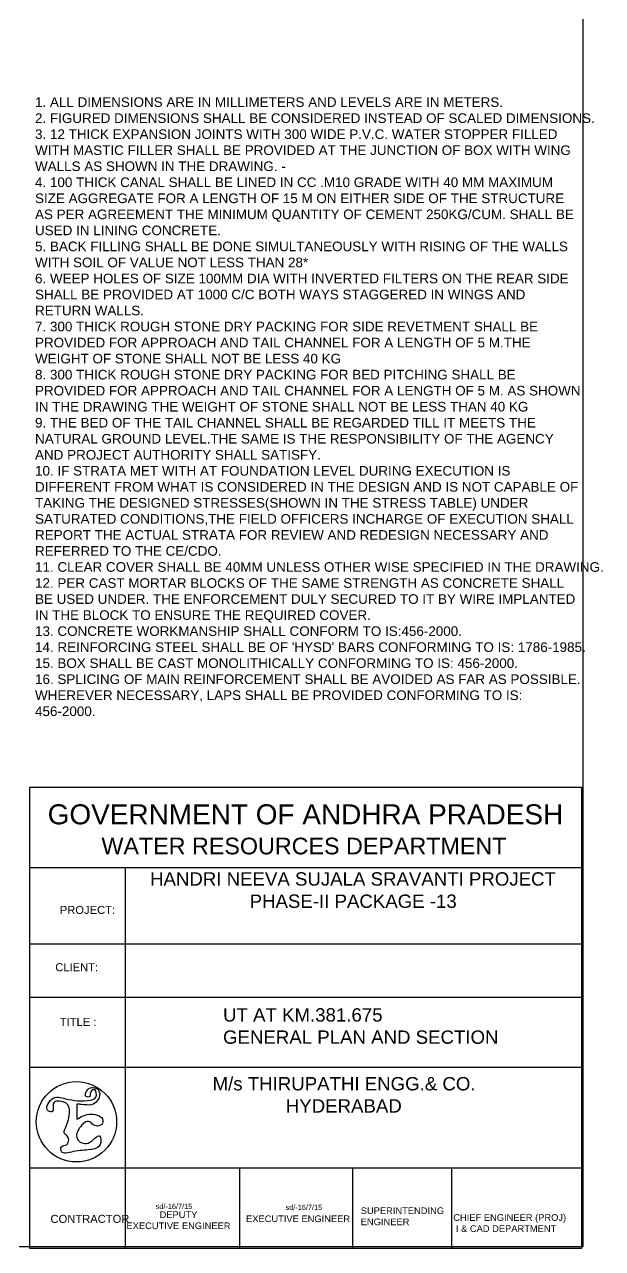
# Model space of a CAD drawing. Header units: millimetres. Extents: x 5759293 to 5767347, y 20978867 to 20983265.
# Drawn here: x 5766025 to 5767347, y 20978867 to 20981667 of the extents above; entities that cross this region are included whole.
import ezdxf

# ---------------------------------------------------------------- set-up
doc = ezdxf.new("R2010")
doc.units = ezdxf.units.MM
doc.header["$MEASUREMENT"] = 0
for name, color, linetype in [('DIMENSION', 2, 'Continuous'), ('DRAWING', 2, 'Continuous'), ('TEXT', 7, 'Continuous')]:
    doc.layers.add(name, color=color, linetype=linetype)
doc.styles.get("Standard").update_dxf_attribs({"font": 'arial.ttf', "height": 20})

msp = doc.modelspace()

# ---------------------------------------------------------------- linework, layer by layer
at = {"layer": 'DIMENSION', "color": 0}
msp.add_lwpolyline([(5766036.7, 20979921.9), (5767299, 20979921.9), (5767299, 20978866.7), (5766036.7, 20978866.7)], close=True, dxfattribs=at)
for points in [[(5766036.7, 20979738.7), (5767299, 20979738.7)], [(5766255.2, 20979738.7), (5766255.2, 20978866.7)], [(5766036.7, 20979563.8), (5767299, 20979563.8)], [(5766036.7, 20979441.5), (5767299, 20979441.5)], [(5766036.7, 20979281.6), (5767299, 20979281.6)], [(5766144.5, 20979196.6), (5766144.5, 20979162.3)], [(5766036.7, 20979051.6), (5767299, 20979051.6)], [(5766516.7, 20979051.6), (5766516.7, 20978866.7)], [(5766776.2, 20978866.7), (5766776.2, 20979051.6)], [(5767002, 20979051.6), (5767002, 20978866.7)]]:
    msp.add_lwpolyline(points, dxfattribs=at)
msp.add_circle((5766143.6, 20979156.7), 91.9, dxfattribs=at)
for points in [[(5766098.3, 20979204), (5766090.6, 20979198), (5766089.2, 20979180.5), (5766079.8, 20979180.9), (5766087, 20979208.3), (5766118.7, 20979209.5), (5766175.6, 20979206.4), (5766188.3, 20979212.8), (5766184, 20979230.6), (5766175.3, 20979221.2), (5766174.4, 20979214.3), (5766166.2, 20979214.7), (5766172.2, 20979232.5), (5766185.4, 20979234.7), (5766195.2, 20979227), (5766191.4, 20979204.7), (5766178.3, 20979195.6), (5766156.2, 20979196.4), (5766144.5, 20979196.6)], [(5766144.5, 20979162.3), (5766159, 20979170.3), (5766195.4, 20979170.3), (5766203.3, 20979163.1), (5766201.4, 20979150.6), (5766181, 20979150.6), (5766174, 20979156.8), (5766150.9, 20979142.7), (5766145.6, 20979117.7), (5766170.4, 20979107.9), (5766196.7, 20979124.2), (5766198.2, 20979105), (5766175.9, 20979093.1), (5766136.1, 20979088.4), (5766108.7, 20979089.9), (5766109.1, 20979099), (5766122.1, 20979105), (5766121.4, 20979125.3), (5766117, 20979128.1), (5766119.5, 20979144.6), (5766119.1, 20979200), (5766098.3, 20979204)]]:
    msp.add_spline(points, degree=3, dxfattribs=at)
at = {"layer": 'DRAWING', "color": 0}
msp.add_lwpolyline([(5767302.5, 20978870.9), (5759292.9, 20978870.9), (5759292.9, 20983265.3), (5767302.5, 20983265.3)], close=True, dxfattribs=at)

# ---------------------------------------------------------------- texts
at = {"layer": 'DIMENSION', "color": 0, "attachment_point": 1}
for s, insert, char_height, width in [("1. ALL DIMENSIONS ARE IN MILLIMETERS AND LEVELS ARE IN METERS. \\P2. FIGURED DIMENSIONS SHALL BE CONSIDERED INSTEAD OF SCALED DIMENSIONS. \\P3. 12 THICK EXPANSION JOINTS WITH 300 WIDE P.V.C. WATER STOPPER FILLED WITH MASTIC FILLER SHALL BE PROVIDED AT THE JUNCTION OF BOX WITH WING WALLS AS SHOWN IN THE DRAWING. - \\P4. 100 THICK CANAL SHALL BE LINED IN CC .M10 GRADE WITH 40 MM MAXIMUM SIZE AGGREGATE FOR A LENGTH OF 15 M ON EITHER SIDE OF THE STRUCTURE AS PER AGREEMENT THE MINIMUM QUANTITY OF CEMENT 250KG/CUM. SHALL BE USED IN LINING CONCRETE.\\P5. BACK FILLING SHALL BE DONE SIMULTANEOUSLY WITH RISING OF THE WALLS WITH SOIL OF VALUE NOT LESS THAN 28* \\P6. WEEP HOLES OF SIZE 100MM DIA WITH INVERTED FILTERS ON THE REAR SIDE SHALL BE PROVIDED AT 1000 C/C BOTH WAYS STAGGERED IN WINGS AND RETURN WALLS. \\P7. 300 THICK ROUGH STONE DRY PACKING FOR SIDE REVETMENT SHALL BE PROVIDED FOR APPROACH AND TAIL CHANNEL FOR A LENGTH OF 5 M.THE WEIGHT OF STONE SHALL NOT BE LESS 40 KG \\P8. 300 THICK ROUGH STONE DRY PACKING FOR BED PITCHING SHALL BE PROVIDED FOR APPROACH AND TAIL CHANNEL FOR A LENGTH OF 5 M. AS SHOWN IN THE DRAWING THE WEIGHT OF STONE SHALL NOT BE LESS THAN 40 KG \\P9. THE BED OF THE TAIL CHANNEL SHALL BE REGARDED TILL IT MEETS THE NATURAL GROUND LEVEL.THE SAME IS THE RESPONSIBILITY OF THE AGENCY AND PROJECT AUTHORITY SHALL SATISFY. \\P10. IF STRATA MET WITH AT FOUNDATION LEVEL DURING EXECUTION IS DIFFERENT FROM WHAT IS CONSIDERED IN THE DESIGN AND IS NOT CAPABLE OF TAKING THE DESIGNED STRESSES(SHOWN IN THE STRESS TABLE) UNDER SATURATED CONDITIONS,THE FIELD OFFICERS INCHARGE OF EXECUTION SHALL REPORT THE ACTUAL STRATA FOR REVIEW AND REDESIGN NECESSARY AND REFERRED TO THE CE/CDO. \\P11. CLEAR COVER SHALL BE 40MM UNLESS OTHER WISE SPECIFIED IN THE DRAWING. \\P12. PER CAST MORTAR BLOCKS OF THE SAME STRENGTH AS CONCRETE SHALL BE USED UNDER. THE ENFORCEMENT DULY SECURED TO IT BY WIRE IMPLANTED IN THE BLOCK TO ENSURE THE REQUIRED COVER. \\P13. CONCRETE WORKMANSHIP SHALL CONFORM TO IS:456-2000. \\P14. REINFORCING STEEL SHALL BE OF 'HYSD' BARS CONFORMING TO IS: 1786-1985. \\P15. BOX SHALL BE CAST MONOLITHICALLY CONFORMING TO IS: 456-2000. \\P16. SPLICING OF MAIN REINFORCEMENT SHALL BE AVOIDED AS FAR AS POSSIBLE. WHEREVER NECESSARY, LAPS SHALL BE PROVIDED CONFORMING TO IS: 456-2000. ", (5766048.9, 20981500.5), 22, 1245.996), ('\\pi24.7;{\\H1.5x;GOVERNMENT OF ANDHRA PRADESH}  \\P\\pi147.74;{\\H1.25x;WATER RESOURCES DEPARTMENT }', (5766053.1, 20979883), 30.521, 1220.606), ('\\pi2.134;HANDRI NEEVA SUJALA SRAVANTI PROJECT \\P\\pi230.03;PHASE-II PACKAGE -13', (5766309.9, 20979727.5), 30.521, 928.746), ('PROJECT:', (5766105.6, 20979650.5), 18.31, 187.863), ('CLIENT:', (5766095.2, 20979519.4), 18.31, 187.863), ('UT AT KM.381.675\\PGENERAL PLAN AND SECTION ', (5766479.1, 20979416.5), 30.521, 746.245), ('TITLE :', (5766105.6, 20979394.3), 18.31, 187.863), ('\\pi3.4352;M/s THIRUPATHI ENGG.& CO. \\P\\pi171.01;HYDERABAD    ', (5766451.7, 20979259), 30.521, 601.697), ('SUPERINTENDING \\PENGINEER ', (5766794.1, 20978960.8), 15.26, 189.524), ('CONTRACTOR ', (5766084.3, 20978943.7), 18.313, 187.863), ('\\pi136.16;DEPUTY \\P\\pi60.417;EXECUTIVE ENGINEER ', (5766197.7, 20978951.8), 15.26, 356.987), ('EXECUTIVE ENGINEER', (5766531.7, 20978942.4), 15.26, 237.992), ('CHIEF ENGINEER (PROJ)\\P I & CAD DEPARTMENT ', (5767005.9, 20978945.3), 15.26, 257.593)]:
    msp.add_mtext(s, dxfattribs=dict(at, insert=insert, char_height=char_height, width=width))
at = {"layer": 'TEXT', "color": 0}
for p in [(5766324.8, 20978957.1), (5766622, 20978955)]:
    msp.add_text('sd/-16/7/15', height=12, dxfattribs=at).set_placement(p)

doc.saveas('drawing.dxf')
